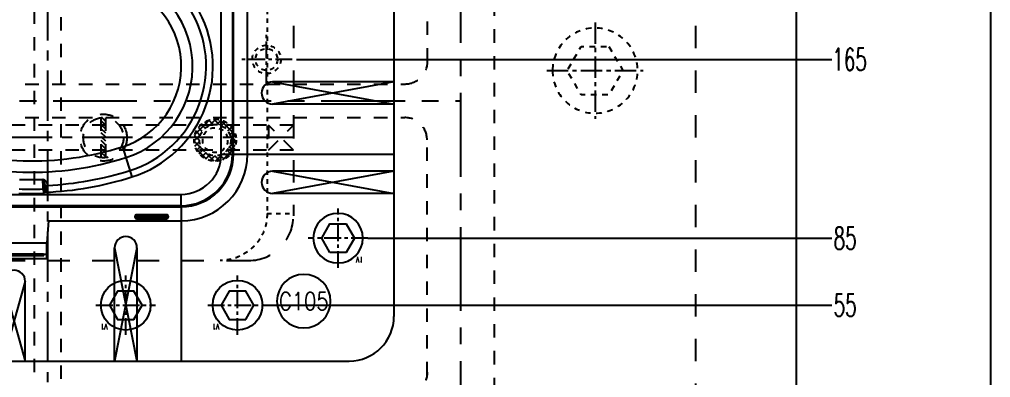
# Model space of a CAD drawing. Extents: x 14103 to 19353, y -3233 to 932.
# Drawn here: x 17406.8 to 17841.4, y 186.7 to 347 of the extents above; entities that cross this region are included whole.
import ezdxf
from ezdxf.enums import TextEntityAlignment as Align

# ---------------------------------------------------------------- set-up
doc = ezdxf.new("R2010")
doc.units = 0
doc.header["$LTSCALE"] = 20
doc.header["$MEASUREMENT"] = 0
for name, pattern in [('CENTER', [0.6, 0.375, -0.075, 0.075, -0.075]), ('DASHED', [0.2, 0.1, -0.1]), ('HIDDEN', [0.2, 0.1, -0.1]), ('SOLID', [0])]:
    doc.linetypes.add(name, pattern=pattern)
doc.layers.get('0').update_dxf_attribs({"linetype": 'CONTINUOUS'})
doc.layers.get('DEFPOINTS').update_dxf_attribs({"linetype": 'CONTINUOUS'})
for name, color, linetype in [('3a', 7, 'CONTINUOUS'), ('CK_LEVEL_1', 1, 'SOLID'), ('CONTINUOUS', 7, 'CONTINUOUS'), ('DEFAULT_2', 8, 'HIDDEN'), ('DIM', 3, 'CONTINUOUS'), ('HIDDEN', 2, 'HIDDEN'), ('HOLD DOWN', 7, 'CONTINUOUS'), ('MXB', 3, 'CONTINUOUS'), ('SCREW', 7, 'CONTINUOUS'), ('VENTING', 7, 'CONTINUOUS'), ('WATER', 9, 'HIDDEN'), ('water-2', 7, 'CONTINUOUS')]:
    doc.layers.add(name, color=color, linetype=linetype)
doc.styles.add('lxy2', font='txt.shx', dxfattribs={"width": 0.6})
doc.styles.get("Standard").update_dxf_attribs({"font": 'txt.shx', "width": 0.5, "bigfont": 'hztxt.shx'})
doc.dimstyles.new('10', dxfattribs={"dimtxt": 10, "dimasz": 5, "dimexe": 2.5, "dimexo": 0, "dimgap": 1, "dimtad": 0, "dimdsep": 46, "dimtxsty": 'lxy2', "dimcen": -3, "dimclrd": 113, "dimclre": 113, "dimclrt": 3, "dimazin": 2, "dimtfac": 1, "dimtofl": 0, "dimtmove": 0, "dimatfit": 3, "dimfxl": 1, "dimtolj": 1, "dimtzin": 0, "dimarcsym": 0})

# ---------------------------------------------------------------- blocks, each defined once
blk = doc.blocks.new('*D115')
at = {"layer": 'DEFPOINTS', "color": 0}
for p in [(17554.36, 709.09), (17770.26, 709.09), (17204.36, 164.09)]:
    blk.add_point(p, dxfattribs=at)
at = {"layer": 'DIM', "color": 113, "lineweight": -2}
blk.add_line((17554.36, 709.09), (17770.26, 709.09), dxfattribs=at)
at = {"layer": 'DIM', "color": 3, "insert": (17779.26, 709.09), "char_height": 10, "attachment_point": 5, "style": 'lxy2'}
blk.add_mtext('\\A1;545', dxfattribs=at)
blk = doc.blocks.new('*D114')
at = {"layer": 'DEFPOINTS', "color": 0}
for p in [(17517.7, 684.09), (17770.26, 684.09), (17204.36, 164.09)]:
    blk.add_point(p, dxfattribs=at)
at = {"layer": 'DIM', "color": 113, "lineweight": -2}
blk.add_line((17517.7, 684.09), (17770.26, 684.09), dxfattribs=at)
at = {"layer": 'DIM', "color": 3, "insert": (17778.76, 684.09), "char_height": 10, "attachment_point": 5, "style": 'lxy2'}
blk.add_mtext('\\A1;520', dxfattribs=at)
blk = doc.blocks.new('*D113')
at = {"layer": 'DEFPOINTS', "color": 0}
for p in [(17754.36, 864.09), (17770.26, 864.09), (17204.36, 164.09)]:
    blk.add_point(p, dxfattribs=at)
at = {"layer": 'DIM', "color": 113, "lineweight": -2}
blk.add_line((17754.36, 864.09), (17770.26, 864.09), dxfattribs=at)
at = {"layer": 'DIM', "color": 3, "insert": (17778.26, 864.09), "char_height": 10, "attachment_point": 5, "style": 'lxy2'}
blk.add_mtext('\\A1;700', dxfattribs=at)
blk = doc.blocks.new('AC_LXY_BLK610')
at = {"layer": 'SCREW', "color": 1, "linetype": 'CENTER'}
for p, q in [((0, 13.33), (0, -13.34)), ((13.33, 0), (-13.34, 0))]:
    blk.add_line(p, q, dxfattribs=at)
at = {"layer": 'SCREW', "color": 0, "linetype": 'ByBlock'}
blk.add_lwpolyline([(-3.67, 6.35), (-7.33, 0), (-3.67, -6.35), (3.67, -6.35), (7.33, 0), (3.67, 6.35)], close=True, dxfattribs=at)
blk.add_circle((0, 0), 11.11, dxfattribs=at)
at = {"layer": 'SCREW', "style": 'lxy2', "width": 0.6}
blk.add_text('V1', height=2.5, dxfattribs=at).set_placement((9.63, 9.63), align=Align.MIDDLE_CENTER)
blk = doc.blocks.new('*D221')
at = {"layer": 'DEFPOINTS', "color": 0}
for p in [(17515.48, 219.09), (17770.26, 219.09), (17204.36, 164.09)]:
    blk.add_point(p, dxfattribs=at)
at = {"layer": 'DIM', "color": 113, "lineweight": -2}
blk.add_line((17515.48, 219.09), (17770.26, 219.09), dxfattribs=at)
at = {"layer": 'DIM', "color": 3, "insert": (17776.26, 219.09), "char_height": 10, "attachment_point": 5, "style": 'lxy2'}
blk.add_mtext('\\A1;55', dxfattribs=at)
blk = doc.blocks.new('*D121')
at = {"layer": 'DEFPOINTS', "color": 0}
for p in [(17562.7, 249.09), (17770.26, 249.09), (17204.36, 164.09)]:
    blk.add_point(p, dxfattribs=at)
at = {"layer": 'DIM', "color": 113, "lineweight": -2}
blk.add_line((17562.7, 249.09), (17770.26, 249.09), dxfattribs=at)
at = {"layer": 'DIM', "color": 3, "insert": (17776.26, 249.09), "char_height": 10, "attachment_point": 5, "style": 'lxy2'}
blk.add_mtext('\\A1;85', dxfattribs=at)
blk = doc.blocks.new('*D120')
at = {"layer": 'DEFPOINTS', "color": 0}
for p in [(17562.7, 374.09), (17770.26, 374.09), (17204.36, 164.09)]:
    blk.add_point(p, dxfattribs=at)
at = {"layer": 'DIM', "color": 113, "lineweight": -2}
blk.add_line((17562.7, 374.09), (17770.26, 374.09), dxfattribs=at)
at = {"layer": 'DIM', "color": 3, "insert": (17777.76, 374.09), "char_height": 10, "attachment_point": 5, "style": 'lxy2'}
blk.add_mtext('\\A1;210', dxfattribs=at)
blk = doc.blocks.new('*D119')
at = {"layer": 'DEFPOINTS', "color": 0}
for p in [(17725.91, 464.09), (17770.26, 464.09), (17204.36, 164.09)]:
    blk.add_point(p, dxfattribs=at)
at = {"layer": 'DIM', "color": 113, "lineweight": -2}
blk.add_line((17725.91, 464.09), (17770.26, 464.09), dxfattribs=at)
at = {"layer": 'DIM', "color": 3, "insert": (17778.26, 464.09), "char_height": 10, "attachment_point": 5, "style": 'lxy2'}
blk.add_mtext('\\A1;300', dxfattribs=at)
blk = doc.blocks.new('*D118')
at = {"layer": 'DEFPOINTS', "color": 0}
for p in [(17562.7, 514.09), (17770.26, 514.09), (17204.36, 164.09)]:
    blk.add_point(p, dxfattribs=at)
at = {"layer": 'DIM', "color": 113, "lineweight": -2}
blk.add_line((17562.7, 514.09), (17770.26, 514.09), dxfattribs=at)
at = {"layer": 'DIM', "color": 3, "insert": (17778.76, 514.09), "char_height": 10, "attachment_point": 5, "style": 'lxy2'}
blk.add_mtext('\\A1;350', dxfattribs=at)
blk = doc.blocks.new('*D117')
at = {"layer": 'DEFPOINTS', "color": 0}
for p in [(17562.7, 639.09), (17770.26, 639.09), (17204.36, 164.09)]:
    blk.add_point(p, dxfattribs=at)
at = {"layer": 'DIM', "color": 113, "lineweight": -2}
blk.add_line((17562.7, 639.09), (17770.26, 639.09), dxfattribs=at)
at = {"layer": 'DIM', "color": 3, "insert": (17779.26, 639.09), "char_height": 10, "attachment_point": 5, "style": 'lxy2'}
blk.add_mtext('\\A1;475', dxfattribs=at)
blk = doc.blocks.new('*D116')
at = {"layer": 'DEFPOINTS', "color": 0}
for p in [(17760.7, 664.09), (17770.26, 664.09), (17204.36, 164.09)]:
    blk.add_point(p, dxfattribs=at)
at = {"layer": 'DIM', "color": 113, "lineweight": -2}
blk.add_line((17760.7, 664.09), (17770.26, 664.09), dxfattribs=at)
at = {"layer": 'DIM', "color": 3, "insert": (17778.26, 664.09), "char_height": 10, "attachment_point": 5, "style": 'lxy2'}
blk.add_mtext('\\A1;500', dxfattribs=at)
blk = doc.blocks.new('*D86')
at = {"layer": 'DEFPOINTS', "color": 0}
for p in [(17530.79, 329.09), (17770.26, 329.09), (17204.36, 164.09)]:
    blk.add_point(p, dxfattribs=at)
at = {"layer": 'DIM', "color": 113, "lineweight": -2}
blk.add_line((17530.79, 329.09), (17770.26, 329.09), dxfattribs=at)
at = {"layer": 'DIM', "color": 3, "insert": (17778.26, 329.09), "char_height": 10, "attachment_point": 5, "style": 'lxy2'}
blk.add_mtext('\\A1;165', dxfattribs=at)
blk = doc.blocks.new('*D85')
at = {"layer": 'DEFPOINTS', "color": 0}
for p in [(17529.36, 579.09), (17770.26, 579.09), (17204.36, 164.09)]:
    blk.add_point(p, dxfattribs=at)
at = {"layer": 'DIM', "color": 113, "lineweight": -2}
blk.add_line((17529.36, 579.09), (17770.26, 579.09), dxfattribs=at)
at = {"layer": 'DIM', "color": 3, "insert": (17778.26, 579.09), "char_height": 10, "attachment_point": 5, "style": 'lxy2'}
blk.add_mtext('\\A1;415', dxfattribs=at)
blk = doc.blocks.new('AC_LXY_BLK12')
at = {"layer": 'SCREW', "color": 1, "linetype": 'CENTER'}
for p, q in [((0, 17), (0, -17)), ((17, 0), (-17, 0))]:
    blk.add_line(p, q, dxfattribs=at)
at = {"layer": 'SCREW', "color": 2, "linetype": 'HIDDEN', "flags": 128}
blk.add_lwpolyline([(-4.91, 8.5), (-9.81, 0), (-4.91, -8.5), (4.91, -8.5), (9.81, 0), (4.91, 8.5)], close=True, dxfattribs=at)
at = {"layer": 'SCREW', "color": 2, "linetype": 'HIDDEN'}
blk.add_circle((0, 0), 15, dxfattribs=at)
blk = doc.blocks.new('MXB_ITEM')
blk.add_circle((0, 0), 6)
at = {"width": 0.8}
blk.add_attdef('ITEM', text='', height=4, dxfattribs=at).set_placement((0, 0), align=Align.MIDDLE_CENTER)

msp = doc.modelspace()

# ---------------------------------------------------------------- hatches: boundary and pattern name
at = {"layer": 'WATER', "linetype": 'HIDDEN', "ltscale": 3}
h = msp.add_hatch(dxfattribs=at)
h.set_pattern_fill('ANSI31', color=256, scale=10, angle=90, style=0)
h.set_pattern_definition([(135, (13573.275, 1954.9012), (-0.88388348, -0.88388348), [])])
h.paths.add_polyline_path([(17443.363, 303.035), (17443.363, 288.53), (17445.363, 288.53), (17445.363, 303.035, 0.0557281)])
h.paths.add_polyline_path([(17445.363, 294.09), (17443.363, 294.09), (17443.363, 288.53), (17445.363, 288.53)], flags=16)
h.paths.add_polyline_path([(17445.363, 299.65), (17443.363, 299.65), (17443.363, 294.09), (17445.363, 294.09)], flags=16)
h.paths.add_polyline_path([(17445.363, 285.146), (17445.363, 299.65), (17443.363, 299.65), (17443.363, 285.146, 0.0557281)])
at = {"layer": 'WATER', "linetype": 'ByBlock'}
h = msp.add_hatch(dxfattribs=at)
h.set_pattern_fill('ANSI37', color=256, scale=15, angle=90, style=0)
h.set_pattern_definition([(45, (16753.0685, -14911.972), (1.32582521, -1.32582521), []), (315, (16753.0685, -14911.972), (-1.32582521, -1.32582521), [])])
edge = h.paths.add_edge_path(flags=16)
edge.add_arc((17494.363, 292.97), 7, 0, 360)
edge = h.paths.add_edge_path()
edge.add_arc((17494.363, 292.97), 9.396, 0, 360)

# ---------------------------------------------------------------- linework, layer by layer
at = {"layer": '3a', "color": 4, "linetype": 'Continuous'}
for p, q in [((17497.055, 286.674), (17497.055, 598.822)), ((17502.127, 599.094), (17502.127, 286.674)), ((17502.594, 286.674), (17502.594, 599.219)), ((17508.847, 286.674), (17508.847, 375.935)), ((17452.853, 289.998), (17457.135, 276.487)), ((17497.055, 286.674), (17502.594, 286.674)), ((17417.82, 270.033), (17418.167, 269.634)), ((16929.643, 268.702), (17479.083, 268.702)), ((17479.083, 263.163), (17479.083, 268.702)), ((17479.083, 263.63), (16929.643, 263.63)), ((16929.643, 263.163), (17479.083, 263.163)), ((17419.134, 247.067), (17419.999, 256.91)), ((17419.999, 256.91), (17479.083, 256.91)), ((17472.532, 259.616), (17459.37, 259.616)), ((17459.37, 259.046), (17459.37, 259.616)), ((17459.37, 259.58), (17472.532, 259.58)), ((17459.37, 259.046), (17472.532, 259.046)), ((17472.532, 258.326), (17459.37, 258.326)), ((17459.37, 257.756), (17459.37, 258.326)), ((17472.532, 257.792), (17459.37, 257.792)), ((17459.37, 257.756), (17472.532, 257.756)), ((17472.532, 259.616), (17472.532, 259.046)), ((17472.532, 257.756), (17472.532, 258.326)), ((17367.783, 247.067), (17419.134, 247.067)), ((17418.936, 247.067), (17418.936, 241.992)), ((17368.084, 239.941), (17418.834, 239.941)), ((17417.589, 241.992), (17369.328, 241.992)), ((17369.328, 241.375), (17417.589, 241.375)), ((17417.589, 241.269), (17369.328, 241.269)), ((17417.589, 241.375), (17417.589, 241.992)), ((17417.589, 241.375), (17417.695, 241.269)), ((17417.695, 241.269), (17417.695, 241.992)), ((17417.695, 241.992), (17418.936, 241.992)), ((17418.936, 241.992), (17418.834, 239.941))]:
    msp.add_line(p, q, dxfattribs=at)
for centre, radius, start, end in [((17441.445, 325.994), 42.823, 287.58431, 79.41569), ((17441.445, 325.994), 37.76, 287.58431, 79.41569), ((17441.445, 325.994), 51.934, 287.58431, 31.48397), ((17441.445, 325.994), 48.897, 287.58431, 31.48397), ((17412.007, 418.881), 135.201, 249.40692, 287.58431), ((17412.007, 418.881), 140.263, 249.40692, 287.58431), ((17479.083, 286.674), 23.511, 270, 360), ((17479.083, 286.674), 17.972, 270, 360), ((17479.083, 286.674), 23.044, 270, 360), ((17479.083, 286.674), 29.764, 270, 0), ((17412.007, 418.881), 146.337, 272.85471, 287.58431), ((17412.007, 418.881), 143.552, 267.90798, 272.09202), ((17412.007, 418.881), 149.374, 272.36337, 287.58431), ((17412.007, 418.881), 147.843, 267.89606, 272.10394), ((17412.007, 418.881), 149.862, 267.88806, 272.11194), ((17459.37, 258.686), 0.93, 89.99999, 270.00001), ((17459.37, 258.686), 0.894, 90, 270), ((17459.37, 258.686), 0.36, 90, 270), ((17472.532, 258.686), 0.93, 270.00001, 89.99999), ((17472.532, 258.686), 0.894, 270, 90), ((17472.532, 258.686), 0.36, 270, 90)]:
    msp.add_arc(centre, radius, start, end, dxfattribs=at)
for points in [[(17418.369, 271.99), (17418.254, 272.857), (17418.181, 273.29), (17418.093, 273.723), (17417.987, 274.154), (17417.855, 274.584), (17417.676, 275.012), (17417.505, 275.277), (17417.248, 275.423)], [(17417.248, 275.423), (17417.594, 275.379), (17417.831, 275.28), (17418.077, 275.116), (17418.41, 274.782), (17418.649, 274.443), (17418.837, 274.102), (17418.988, 273.76), (17419.112, 273.416), (17419.295, 272.726)], [(17417.435, 271.138), (17417.373, 272.567), (17417.31, 273.995), (17417.248, 275.421)], [(17417.435, 271.138), (17417.71, 271.186), (17417.962, 271.307), (17418.171, 271.492), (17418.318, 271.721)], [(17417.435, 271.138), (17417.466, 270.478), (17417.496, 269.848), (17417.53, 269.121)], [(17417.53, 269.121), (17417.676, 269.594), (17417.82, 270.033)], [(17418.167, 269.634), (17417.852, 269.373), (17417.53, 269.121)], [(17417.82, 270.033), (17417.993, 270.591), (17418.067, 270.847), (17418.318, 271.721)], [(17418.167, 269.634), (17418.536, 270.231), (17418.692, 270.558), (17418.828, 270.891), (17418.946, 271.22), (17419.047, 271.539), (17419.199, 272.099)], [(17418.318, 271.721), (17418.918, 272.099), (17419.199, 272.099)], [(17418.318, 271.721), (17418.346, 271.816), (17418.369, 271.99)], [(17418.369, 271.99), (17418.501, 272.275), (17418.714, 272.506), (17418.987, 272.662), (17419.295, 272.726)], [(17419.199, 272.099), (17419.251, 272.343), (17419.289, 272.605), (17419.295, 272.726)]]:
    msp.add_spline(points, degree=3, dxfattribs=at)
at = {"layer": 'CK_LEVEL_1', "color": 2, "linetype": 'CENTER', "ltscale": 5}
for p, q in [((17604.363, -203.41), (17604.363, 759.09)), ((17241.863, 310.591), (17604.187, 310.591))]:
    msp.add_line(p, q, dxfattribs=at)
at = {"layer": 'CK_LEVEL_1', "color": 9, "linetype": 'DASHED', "ltscale": 3}
for p, q in [((17619.363, -203.41), (17619.363, 759.09)), ((17589.363, 328.107), (17589.363, 436.574)), ((17277.408, 318.107), (17579.363, 318.107)), ((17277.408, 303.091), (17579.194, 303.091)), ((17589.263, 187.679), (17589.194, 293.097))]:
    msp.add_line(p, q, dxfattribs=at)
for centre, start, end in [((17579.363, 328.107), 270, 0), ((17579.194, 293.091), 0.03756, 90), ((17579.363, 189.09), 270, 0)]:
    msp.add_arc(centre, 10, start, end, dxfattribs=at)
at = {"layer": 'CONTINUOUS'}
msp.add_line((17754.363, 864.09), (17754.363, -535.91), dxfattribs=at)
at = {"layer": 'DEFAULT_2', "color": 8, "linetype": 'HIDDEN'}
for p, q in [((17517.639, 631.448), (17517.639, 260.091)), ((17517.639, 260.091), (17529.363, 260.091))]:
    msp.add_line(p, q, dxfattribs=at)
msp.add_spline([(17517.639, 260.091), (17517.125, 255.483), (17515.556, 250.988), (17513.025, 246.979), (17509.736, 243.699), (17505.715, 241.175), (17501.2, 239.606), (17496.559, 239.091)], degree=3, dxfattribs=at)
at = {"layer": 'DIM'}
msp.add_lwpolyline([(14103.26, 932.193), (17841.354, 932.193), (17841.354, -1843.388), (14103.26, -1843.388)], close=True, dxfattribs=at)
at = {"layer": 'HIDDEN', "ltscale": 5}
msp.add_line((17709.363, 864.09), (17709.363, -535.91), dxfattribs=at)
at = {"layer": 'HOLD DOWN', "color": 0, "linetype": 'ByBlock'}
for p, q in [((17574.363, 689.09), (17574.363, 214.09)), ((17502.127, 599.094), (17502.127, 286.674)), ((17479.083, 263.63), (16929.643, 263.63)), ((17479.083, 263.63), (17479.083, 194.09)), ((16854.363, 194.09), (17554.363, 194.09))]:
    msp.add_line(p, q, dxfattribs=at)
at = {"layer": 'HOLD DOWN', "color": 6, "linetype": 'HIDDEN', "ltscale": 5}
for p, q in [((17529.363, 644.09), (17529.363, 259.09)), ((16899.363, 239.09), (17509.363, 239.09))]:
    msp.add_line(p, q, dxfattribs=at)
at = {"layer": 'HOLD DOWN', "color": 0, "linetype": 'Continuous'}
msp.add_line((17502.127, 286.674), (17574.363, 286.674), dxfattribs=at)
at = {"layer": 'HOLD DOWN', "color": 0, "linetype": 'ByBlock'}
for centre, radius, end in [((17479.083, 286.674), 23.044, 360), ((17554.363, 214.09), 20, 0)]:
    msp.add_arc(centre, radius, 270, end, dxfattribs=at)
at = {"layer": 'HOLD DOWN', "color": 6, "linetype": 'HIDDEN', "ltscale": 5}
msp.add_arc((17509.363, 259.09), 20, 270, 0, dxfattribs=at)
at = {"layer": 'SCREW', "color": 1, "linetype": 'CENTER'}
for p, q in [((17517.363, 317.66), (17517.363, 340.52)), ((17528.793, 329.09), (17505.933, 329.09))]:
    msp.add_line(p, q, dxfattribs=at)
at = {"layer": 'SCREW', "color": 2, "linetype": 'HIDDEN'}
for radius in [6.375, 4.875]:
    msp.add_circle((17517.363, 329.09), radius, dxfattribs=at)
at = {"layer": 'VENTING', "color": 5}
for p, q in [((17520.091, 319.09), (17574.363, 309.09)), ((17574.363, 319.09), (17520.091, 309.09)), ((17574.363, 319.09), (17520.091, 319.09)), ((17574.363, 309.09), (17520.091, 309.09)), ((17574.363, 279.09), (17520.091, 279.09)), ((17574.363, 279.09), (17520.091, 269.09)), ((17520.091, 279.09), (17574.363, 269.09)), ((17574.363, 269.09), (17520.091, 269.09)), ((17449.363, 194.09), (17449.363, 244.779)), ((17459.363, 244.779), (17449.363, 194.09)), ((17449.363, 244.779), (17459.363, 194.09)), ((17459.363, 244.779), (17459.363, 194.09)), ((17399.363, 229.779), (17409.363, 194.09)), ((17409.363, 229.779), (17399.363, 194.09)), ((17409.363, 194.09), (17409.363, 229.779))]:
    msp.add_line(p, q, dxfattribs=at)
for centre, start, end in [((17520.091, 314.09), 90, 270), ((17520.091, 274.09), 90, 270), ((17454.363, 244.779), 0, 180), ((17404.363, 229.779), 0, 180)]:
    msp.add_arc(centre, 5, start, end, dxfattribs=at)
at = {"layer": 'WATER', "linetype": 'HIDDEN', "ltscale": 3}
for p, q in [((17443.363, 285.146), (17443.363, 303.035)), ((17445.363, 285.146), (17445.363, 303.035)), ((17529.363, 299.65), (16879.363, 299.65)), ((17529.363, 288.53), (17518.243, 299.65)), ((17518.243, 299.65), (17518.243, 288.53)), ((17518.243, 288.53), (17529.363, 299.65)), ((17529.363, 299.65), (17529.363, 288.53)), ((17529.363, 288.53), (16879.363, 288.53))]:
    msp.add_line(p, q, dxfattribs=at)
at = {"layer": 'WATER', "color": 1, "linetype": 'CENTER', "ltscale": 3}
msp.add_line((17529.363, 294.09), (16873.803, 294.09), dxfattribs=at)
at = {"layer": 'WATER', "linetype": 'HIDDEN', "ltscale": 3}
for radius in [10.5, 9]:
    msp.add_circle((17444.363, 294.09), radius, dxfattribs=at)
at = {"layer": 'WATER'}
for radius in [9.396, 7, 5.56]:
    msp.add_circle((17494.363, 292.97), radius, dxfattribs=at)
at = {"layer": 'water-2', "color": 1, "linetype": 'CENTER', "ltscale": 3}
msp.add_line((17419.363, 864.09), (17419.363, -535.909), dxfattribs=at)
at = {"layer": 'water-2', "color": 11, "linetype": 'HIDDEN', "ltscale": 3}
for p, q in [((17425.363, 864.09), (17425.363, -535.91)), ((17413.363, 543.09), (17413.363, -214.909))]:
    msp.add_line(p, q, dxfattribs=at)

# ---------------------------------------------------------------- block references
at = {"layer": 'MXB', "color": 8}
ref = msp.add_blockref('MXB_ITEM', (17534.024, 220.881), dxfattribs=dict(at, xscale=-2, yscale=2, zscale=2))
ref.add_attrib('ITEM', 'C105', dxfattribs={"layer": '0', "height": 8, "width": 0.8}).set_placement((17534.024, 220.881), align=Align.MIDDLE_CENTER)
at = {"layer": 'SCREW', "xscale": -1.27, "yscale": 1.27, "zscale": 1.27}
msp.add_blockref('AC_LXY_BLK12', (17664.363, 324.09), dxfattribs=at)
at = {"layer": 'SCREW', "xscale": -1, "rotation": 180}
msp.add_blockref('AC_LXY_BLK610', (17549.363, 249.09), dxfattribs=at)
at = {"layer": 'SCREW', "rotation": 180}
for p in [(17454.363, 219.09), (17504.363, 219.09)]:
    msp.add_blockref('AC_LXY_BLK610', p, dxfattribs=at)

# ---------------------------------------------------------------- dimensions: what is measured, and where the dimension line sits
at = {"layer": 'DIM'}
for feature_location, offset, picture, middle in [((17754.363, 864.09), (15.902, 0), '*D113', (17778.264, 864.09)), ((17554.363, 709.09), (215.902, 0), '*D115', (17779.264, 709.09)), ((17517.698, 684.09), (252.567, 0), '*D114', (17778.764, 684.09)), ((17760.696, 664.09), (9.568, 0), '*D116', (17778.264, 664.09)), ((17562.698, 639.09), (207.567, 0), '*D117', (17779.264, 639.09)), ((17529.363, 579.09), (240.902, 0), '*D85', (17778.264, 579.09)), ((17562.698, 514.09), (207.567, 0), '*D118', (17778.764, 514.09)), ((17725.913, 464.09), (44.352, 0), '*D119', (17778.264, 464.09)), ((17562.698, 374.09), (207.567, 0), '*D120', (17777.764, 374.09)), ((17530.793, 329.09), (239.472, 0), '*D86', (17778.264, 329.09)), ((17562.698, 249.09), (207.567, 0), '*D121', (17776.264, 249.09)), ((17515.475, 219.09), (254.789, 0), '*D221', (17776.264, 219.09))]:
    dim = msp.add_ordinate_dim(feature_location=feature_location, offset=offset, dtype=0, origin=(17204.363, 164.09), dimstyle='10', dxfattribs=at)
    dim.commit()
    dim.dimension.update_dxf_attribs({"geometry": picture, "text_midpoint": middle})

doc.saveas('drawing.dxf')
